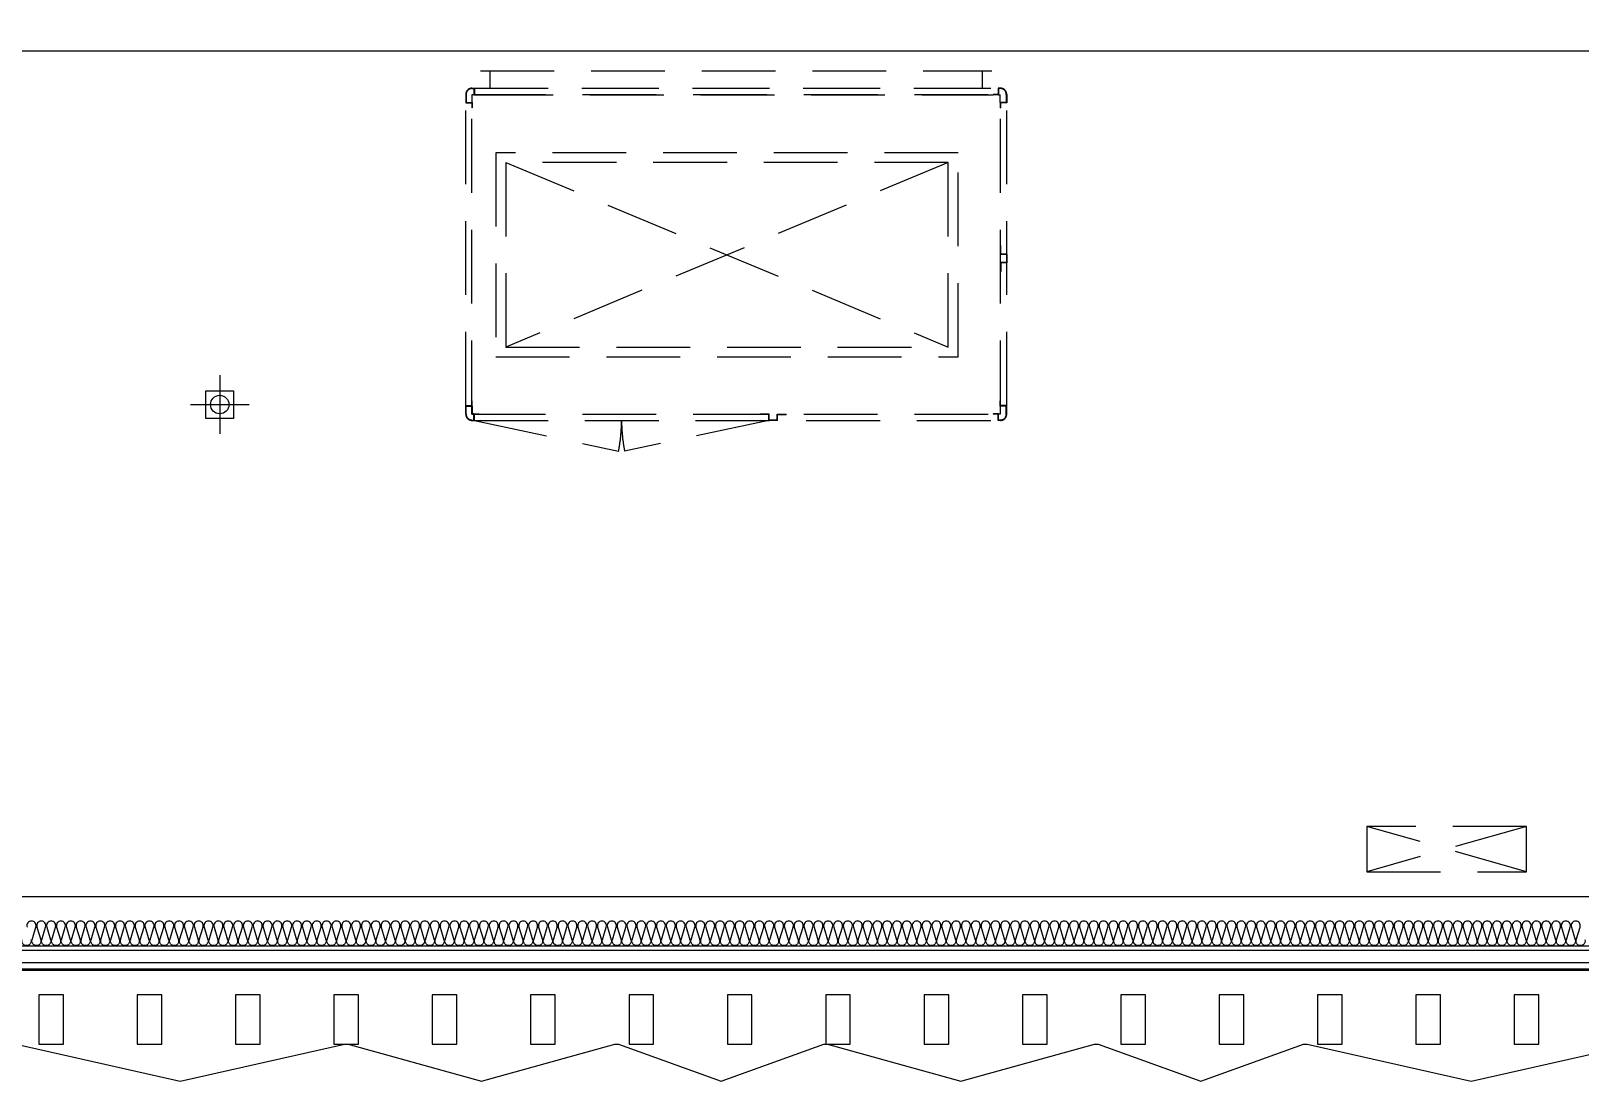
# Model space of a CAD drawing. Header units: millimetres. Extents: x -95754 to 177808, y 34455 to 149960.
# Drawn here: x 127872 to 134171, y 106755 to 111023 of the extents above; entities that cross this region are included whole.
import ezdxf

# ---------------------------------------------------------------- set-up
doc = ezdxf.new("R2010")
doc.units = ezdxf.units.MM
doc.header["$LTSCALE"] = 300
doc.linetypes.add('H1', pattern=[1.5, 1, -0.5])
for name, color, linetype in [('A-ELE-8', 8, 'Continuous'), ('A-ETC-기계', 253, 'H1'), ('A-ETC-소방', 8, 'H1'), ('A-LOUVER', 6, 'Continuous'), ('A-SYM', 7, 'Continuous'), ('A-WALL-D', 7, 'Continuous'), ('A-지붕바닥', 251, 'Continuous'), ('A-하지철물', 55, 'Continuous'), ('ISL', 251, 'Continuous'), ('복합판넬', 6, 'Continuous'), ('우수계획', 7, 'Continuous')]:
    doc.layers.add(name, color=color, linetype=linetype)
doc.layers.add('A-ETC-AREA', color=21, linetype='Continuous', plot=False)

# ---------------------------------------------------------------- blocks, each defined once
blk = doc.blocks.new('A$Cacae0627')
at = {"layer": '우수계획', "color": 1}
for p, q in [((0, 528), (0, -528)), ((-528, 0), (528, 0))]:
    blk.add_line(p, q, dxfattribs=at)
at = {"layer": '우수계획', "color": 6, "lineweight": -3}
blk.add_lwpolyline([(-250, 250), (250, 250), (250, -250), (-250, -250)], close=True, dxfattribs=at)
blk.add_circle((0, 0), 167, dxfattribs=at)
blk = doc.blocks.new('A$Cfdea7a82')
at = {"layer": 'A-SYM', "xscale": 0.2249999999999964, "yscale": 0.2249999999999964, "zscale": 0.2249999999999964}
blk.add_blockref('A$Cacae0627', (203.8, 118.8, 0), dxfattribs=at)
blk = doc.blocks.new('옥내소화전함(650X185)')
at = {"layer": 'A-ETC-소방'}
blk.add_lwpolyline([(185, 0), (185, 650), (0, 650), (0, 0)], close=True, dxfattribs=at)
for points in [[(185, 650), (0, 0)], [(0, 650), (185, 0)]]:
    blk.add_lwpolyline(points, dxfattribs=at)
blk = doc.blocks.new('A$C7EEB4B3A')
for p, q in [((36.2, 25), (0, 25)), ((0, 25), (0, 23.8)), ((35, 23.8), (0, 23.8)), ((35, 0), (35, 23.8)), ((35, 0), (70, 0)), ((36.2, 1.2), (36.2, 25)), ((36.2, 1.2), (68.8, 1.2)), ((68.8, 1.2), (68.8, 25)), ((68.8, 25), (105, 25)), ((70, 0), (70, 23.8)), ((70, 23.8), (105, 23.8)), ((105, 25), (105, 23.8))]:
    blk.add_line(p, q)
blk = doc.blocks.new('G$C50708EB4')
for p, q in [((-1040, 70), (1040, 70)), ((-1000, 0), (-1000, 70)), ((1000, 70), (1000, 0)), ((-1077.5, 0), (1002.5, 0)), ((-1075, 0), (-1065, 0)), ((-1065, 0), (-1065, -25)), ((-1065, 0), (1065, 0)), ((1075, 0), (1065, 0)), ((1065, 0), (1065, -25)), ((-1100, -25), (-1100, -60)), ((-1100, -60), (-1075, -60)), ((-1100, -1290.1), (-1100, -60)), ((-1098.4, -25), (-1098.4, -58.4)), ((-1098.4, -58.4), (-1073.4, -58.4)), ((-1075, -1.6), (-1066.6, -1.6)), ((-1075, -1325.1), (-1075, -25)), ((-1075, -25), (1075, -25)), ((-1075, -60), (-1075, -80)), ((-1073.4, -58.4), (-1073.4, -26.6)), ((-1066.6, -26.6), (-1073.4, -26.6)), ((-1073.4, -58.4), (-1073.4, -80)), ((-1066.6, -1.6), (-1066.6, -26.6)), ((-1066.6, -26.6), (-1045, -26.6)), ((-1065, -25), (-1045, -25)), ((-1045, -26.6), (-1045, -25)), ((-1045, -26.6), (1045, -26.6)), ((1065, -25), (1045, -25)), ((1045, -26.6), (1045, -25)), ((1066.6, -26.6), (1045, -26.6)), ((1075, -1.6), (1066.6, -1.6)), ((1066.6, -1.6), (1066.6, -26.6)), ((1066.6, -26.6), (1073.4, -26.6)), ((1073.4, -58.4), (1073.4, -26.6)), ((1098.4, -58.4), (1073.4, -58.4)), ((1073.4, -58.4), (1073.4, -80)), ((1075, -1325.1), (1075, -25)), ((1100, -60), (1075, -60)), ((1075, -60), (1075, -80)), ((1098.4, -25), (1098.4, -58.4)), ((1100, -25), (1100, -60)), ((1100, -1290.1), (1100, -60)), ((-1073.4, -80), (-1075, -80)), ((1073.4, -80), (1075, -80)), ((-977.5, -262.1), (-977.5, -1092.1)), ((902.5, -262.1), (-977.5, -262.1)), ((-937.5, -302.1), (-937.5, -1052.1)), ((-937.5, -302.1), (862.5, -1052.1)), ((862.5, -302.1), (-937.5, -1052.1)), ((862.5, -302.1), (-937.5, -302.1)), ((862.5, -1052.1), (862.5, -302.1)), ((902.5, -1092.1), (902.5, -262.1)), ((-937.5, -1052.1), (862.5, -1052.1)), ((-977.5, -1092.1), (902.5, -1092.1)), ((-1100, -1325.1), (-1100, -1290.1)), ((-1100, -1290.1), (-1075, -1290.1)), ((-1098.4, -1325.1), (-1098.4, -1291.7)), ((-1098.4, -1291.7), (-1073.4, -1291.7)), ((-1075, -1290.1), (-1075, -1270.1)), ((-1073.4, -1270.1), (-1075, -1270.1)), ((-1073.4, -1291.7), (-1073.4, -1270.1)), ((-1073.4, -1291.7), (-1073.4, -1323.5)), ((1073.4, -1291.7), (1073.4, -1270.1)), ((1073.4, -1270.1), (1075, -1270.1)), ((1098.4, -1291.7), (1073.4, -1291.7)), ((1073.4, -1291.7), (1073.4, -1323.5)), ((1075, -1290.1), (1075, -1270.1)), ((1100, -1290.1), (1075, -1290.1)), ((1098.4, -1325.1), (1098.4, -1291.7)), ((1100, -1325.1), (1100, -1290.1)), ((-1075, -1325.1), (1075, -1325.1)), ((-1075, -1348.5), (-1066.6, -1348.5)), ((-1075, -1350.1), (-1065, -1350.1)), ((-1066.6, -1323.5), (-1073.4, -1323.5)), ((-1066.6, -1348.5), (-1066.6, -1323.5)), ((-1066.6, -1323.5), (-1045, -1323.5)), ((-1065, -1350.1), (-1065, -1325.1)), ((-1065, -1325.1), (-1045, -1325.1)), ((-1065, -1350.1), (1065, -1350.1)), ((-1065, -1350.1), (-478.6, -1475.3)), ((-1045, -1323.5), (-1045, -1325.1)), ((132.5, -1350), (-453.9, -1475.2)), ((1066.6, -1323.5), (1045, -1323.5)), ((1045, -1323.5), (1045, -1325.1)), ((1065, -1325.1), (1045, -1325.1)), ((1065, -1350.1), (1065, -1325.1)), ((1075, -1350.1), (1065, -1350.1)), ((1066.6, -1348.5), (1066.6, -1323.5)), ((1066.6, -1323.5), (1073.4, -1323.5)), ((1075, -1348.5), (1066.6, -1348.5))]:
    blk.add_line(p, q)
for centre, radius, start, end in [((-1075, -25), 25, 90, 180), ((1075, -25), 25, 0, 90), ((-1075, -25), 23.4, 90, 180.00287), ((1075, -25), 23.4, 359.99713, 90), ((-1075, -1325.1), 25, 180, 270), ((-1075, -1325.1), 23.4, 179.99713, 270), ((-1108.2, -1350.1), 641.9, 348.75274, 0.00458), ((175.7, -1350), 641.9, 179.99542, 191.24726), ((1075, -1325.1), 25, 270, 0), ((1075, -1325.1), 23.4, 270, 0.00287)]:
    blk.add_arc(centre, radius, start, end)
at = {"xscale": -1, "rotation": 89.99999999999997}
blk.add_blockref('A$C7EEB4B3A', (1100, -639.9), dxfattribs=at)
at = {"xscale": -1}
blk.add_blockref('A$C7EEB4B3A', (202.5, -1350.1), dxfattribs=at)
blk = doc.blocks.new('6F_기계장비')
at = {"layer": 'A-ETC-기계'}
blk.add_blockref('G$C50708EB4', (38186, -37815), dxfattribs=at)

msp = doc.modelspace()

# ---------------------------------------------------------------- linework, layer by layer
at = {"layer": 'A-ELE-8', "elevation": 0}
msp.add_lwpolyline([(127811.1, 106905), (128478.6, 106755), (129146.1, 106905), (129146.1, 106905), (129161.1, 106905), (129161.1, 106905), (129703.6, 106755), (130246.1, 106905), (130246.1, 106905), (130261.1, 106905), (130261.1, 106905), (130678.6, 106755), (131096.1, 106905), (131096.1, 106905), (131111.1, 106905), (131111.1, 106905), (131653.6, 106755), (132196.1, 106905), (132196.1, 106905), (132211.1, 106905), (132211.1, 106905), (132628.6, 106755), (133046.1, 106905), (133046.1, 106905), (133061.1, 106905), (133061.1, 106905), (133728.6, 106755), (134396.1, 106905)], dxfattribs=at)
at = {"layer": 'A-ETC-AREA'}
msp.add_lwpolyline([(109303.6, 107505), (145803.6, 107505), (145803.6, 123005), (109303.6, 123005)], close=True, dxfattribs=at)
at = {"layer": 'A-LOUVER', "elevation": 0}
for points in [[(127903.6, 106905), (128003.6, 106905), (128003.6, 107105), (127903.6, 107105)], [(128303.6, 106905), (128403.6, 106905), (128403.6, 107105), (128303.6, 107105)], [(128703.6, 106905), (128803.6, 106905), (128803.6, 107105), (128703.6, 107105)], [(129103.6, 106905), (129203.6, 106905), (129203.6, 107105), (129103.6, 107105)], [(129503.6, 106905), (129603.6, 106905), (129603.6, 107105), (129503.6, 107105)], [(129903.6, 106905), (130003.6, 106905), (130003.6, 107105), (129903.6, 107105)], [(130303.6, 106905), (130403.6, 106905), (130403.6, 107105), (130303.6, 107105)], [(130703.6, 106905), (130803.6, 106905), (130803.6, 107105), (130703.6, 107105)], [(131103.6, 106905), (131203.6, 106905), (131203.6, 107105), (131103.6, 107105)], [(131503.6, 106905), (131603.6, 106905), (131603.6, 107105), (131503.6, 107105)], [(131903.6, 106905), (132003.6, 106905), (132003.6, 107105), (131903.6, 107105)], [(132303.6, 106905), (132403.6, 106905), (132403.6, 107105), (132303.6, 107105)], [(132703.6, 106905), (132803.6, 106905), (132803.6, 107105), (132703.6, 107105)], [(133103.6, 106905), (133203.6, 106905), (133203.6, 107105), (133103.6, 107105)], [(133503.6, 106905), (133603.6, 106905), (133603.6, 107105), (133503.6, 107105)], [(133903.6, 106905), (134003.6, 106905), (134003.6, 107105), (133903.6, 107105)]]:
    msp.add_lwpolyline(points, close=True, dxfattribs=at)
at = {"layer": 'A-WALL-D'}
msp.add_line((141303.6, 110940), (109403.6, 110940), dxfattribs=at)
at = {"layer": 'A-하지철물', "elevation": 0}
for points in [[(145953.6, 108745), (146173.6, 108745), (146173.6, 107235), (108983.6, 107235), (108983.6, 108345), (109203.6, 108345)], [(145953.6, 108695), (146123.6, 108695), (146123.6, 107285), (109033.6, 107285), (109033.6, 108310), (109203.6, 108310)]]:
    msp.add_lwpolyline(points, dxfattribs=at)
at = {"layer": 'ISL'}
msp.add_lwpolyline([(109103.6, 108345), (109103.6, 107305), (146053.6, 107305), (146053.6, 108745)], dxfattribs=at)
at = {"layer": 'ISL', "elevation": 0}
for points in [[(134191.2, 107329.3, -1.372593), (134155.9, 107329.3), (134171.2, 107380.8, 0.509267), (134153.6, 107405, 0.509267), (134135.9, 107380.8), (134151.2, 107329.3, -1.372593), (134115.9, 107329.3), (134131.2, 107380.8, 0.509267), (134113.6, 107405, 0.509267), (134095.9, 107380.8), (134111.2, 107329.3, -1.372593), (134075.9, 107329.3), (134091.2, 107380.8, 0.509267), (134073.6, 107405, 0.509267), (134055.9, 107380.8), (134071.2, 107329.3, -1.372593), (134035.9, 107329.3), (134051.2, 107380.8, 0.509267), (134033.6, 107405, 0.509267), (134015.9, 107380.8), (134031.2, 107329.3, -1.372593), (133995.9, 107329.3), (134011.2, 107380.8, 0.509267), (133993.6, 107405, 0.509267), (133975.9, 107380.8), (133991.2, 107329.3, -1.372593), (133955.9, 107329.3), (133971.2, 107380.8, 0.509267), (133953.6, 107405, 0.509267), (133935.9, 107380.8), (133951.2, 107329.3, -1.372593), (133915.9, 107329.3), (133931.2, 107380.8, 0.509267), (133913.6, 107405, 0.509267), (133895.9, 107380.8), (133911.2, 107329.3, -1.372593), (133875.9, 107329.3), (133891.2, 107380.8, 0.509267), (133873.6, 107405, 0.509267), (133855.9, 107380.8), (133871.2, 107329.3, -1.372593), (133835.9, 107329.3), (133851.2, 107380.8, 0.509267), (133833.6, 107405, 0.509267), (133815.9, 107380.8), (133831.2, 107329.3, -1.372593), (133795.9, 107329.3), (133811.2, 107380.8, 0.509267), (133793.6, 107405, 0.509267), (133775.9, 107380.8), (133791.2, 107329.3, -1.372593), (133755.9, 107329.3), (133771.2, 107380.8, 0.509267), (133753.6, 107405, 0.509267), (133735.9, 107380.8), (133751.2, 107329.3, -1.372593), (133715.9, 107329.3), (133731.2, 107380.8, 0.509267), (133713.6, 107405, 0.509267), (133695.9, 107380.8), (133711.2, 107329.3, -1.372593), (133675.9, 107329.3), (133691.2, 107380.8, 0.509267), (133673.6, 107405, 0.509267), (133655.9, 107380.8), (133671.2, 107329.3, -1.372593), (133635.9, 107329.3), (133651.2, 107380.8, 0.509267), (133633.6, 107405, 0.509267), (133615.9, 107380.8), (133631.2, 107329.3, -1.372593), (133595.9, 107329.3), (133611.2, 107380.8, 0.509267), (133593.6, 107405, 0.509267), (133575.9, 107380.8), (133591.2, 107329.3, -1.372593), (133555.9, 107329.3), (133571.2, 107380.8, 0.509267), (133553.6, 107405, 0.509267), (133535.9, 107380.8), (133551.2, 107329.3, -1.372593), (133515.9, 107329.3), (133531.2, 107380.8, 0.509267), (133513.6, 107405, 0.509267), (133495.9, 107380.8), (133511.2, 107329.3, -1.372593), (133475.9, 107329.3), (133491.2, 107380.8, 0.509267), (133473.6, 107405, 0.509267), (133455.9, 107380.8), (133471.2, 107329.3, -1.372593), (133435.9, 107329.3), (133451.2, 107380.8, 0.509267), (133433.6, 107405, 0.509267), (133415.9, 107380.8), (133431.2, 107329.3, -1.372593), (133395.9, 107329.3), (133411.2, 107380.8, 0.509267), (133393.6, 107405, 0.509267), (133375.9, 107380.8), (133391.2, 107329.3, -1.372593), (133355.9, 107329.3), (133371.2, 107380.8, 0.509267), (133353.6, 107405, 0.509267), (133335.9, 107380.8), (133351.2, 107329.3, -1.372593), (133315.9, 107329.3), (133331.2, 107380.8, 0.509267), (133313.6, 107405, 0.509267), (133295.9, 107380.8), (133311.2, 107329.3, -1.372593), (133275.9, 107329.3), (133291.2, 107380.8, 0.509267), (133273.6, 107405, 0.509267), (133255.9, 107380.8), (133271.2, 107329.3, -1.372593), (133235.9, 107329.3), (133251.2, 107380.8, 0.509267), (133233.6, 107405, 0.509267), (133215.9, 107380.8), (133231.2, 107329.3, -1.372593), (133195.9, 107329.3), (133211.2, 107380.8, 0.509267), (133193.6, 107405, 0.509267), (133175.9, 107380.8), (133191.2, 107329.3, -1.372593), (133155.9, 107329.3), (133171.2, 107380.8, 0.509267), (133153.6, 107405, 0.509267), (133135.9, 107380.8), (133151.2, 107329.3, -1.372593), (133115.9, 107329.3), (133131.2, 107380.8, 0.509267), (133113.6, 107405, 0.509267), (133095.9, 107380.8), (133111.2, 107329.3, -1.372593), (133075.9, 107329.3), (133091.2, 107380.8, 0.509267), (133073.6, 107405, 0.509267), (133055.9, 107380.8), (133071.2, 107329.3, -1.372593), (133035.9, 107329.3), (133051.2, 107380.8, 0.509267), (133033.6, 107405, 0.509267), (133015.9, 107380.8), (133031.2, 107329.3, -1.372593), (132995.9, 107329.3), (133011.2, 107380.8, 0.509267), (132993.6, 107405, 0.509267), (132975.9, 107380.8), (132991.2, 107329.3, -1.372593), (132955.9, 107329.3), (132971.2, 107380.8, 0.509267), (132953.6, 107405, 0.509267), (132935.9, 107380.8), (132951.2, 107329.3, -1.372593), (132915.9, 107329.3), (132931.2, 107380.8, 0.509267), (132913.6, 107405, 0.509267), (132895.9, 107380.8), (132911.2, 107329.3, -1.372593), (132875.9, 107329.3), (132891.2, 107380.8, 0.509267), (132873.6, 107405, 0.509267), (132855.9, 107380.8), (132871.2, 107329.3, -1.372593), (132835.9, 107329.3), (132851.2, 107380.8, 0.509267), (132833.6, 107405, 0.509267), (132815.9, 107380.8), (132831.2, 107329.3, -1.372593), (132795.9, 107329.3), (132811.2, 107380.8, 0.509267), (132793.6, 107405, 0.509267), (132775.9, 107380.8), (132791.2, 107329.3, -1.372593), (132755.9, 107329.3), (132771.2, 107380.8, 0.509267), (132753.6, 107405, 0.509267), (132735.9, 107380.8), (132751.2, 107329.3, -1.372593), (132715.9, 107329.3), (132731.2, 107380.8, 0.509267), (132713.6, 107405, 0.509267), (132695.9, 107380.8), (132711.2, 107329.3, -1.372593), (132675.9, 107329.3), (132691.2, 107380.8, 0.509267), (132673.6, 107405, 0.509267), (132655.9, 107380.8), (132671.2, 107329.3, -1.372593), (132635.9, 107329.3), (132651.2, 107380.8, 0.509267), (132633.6, 107405, 0.509267), (132615.9, 107380.8), (132631.2, 107329.3, -1.372593), (132595.9, 107329.3), (132611.2, 107380.8, 0.509267), (132593.6, 107405, 0.509267), (132575.9, 107380.8), (132591.2, 107329.3, -1.372593), (132555.9, 107329.3), (132571.2, 107380.8, 0.509267), (132553.6, 107405, 0.509267), (132535.9, 107380.8), (132551.2, 107329.3, -1.372593), (132515.9, 107329.3), (132531.2, 107380.8, 0.509267), (132513.6, 107405, 0.509267), (132495.9, 107380.8), (132511.2, 107329.3, -1.372593), (132475.9, 107329.3), (132491.2, 107380.8, 0.509267), (132473.6, 107405, 0.509267), (132455.9, 107380.8), (132471.2, 107329.3, -1.372593), (132435.9, 107329.3), (132451.2, 107380.8, 0.509267), (132433.6, 107405, 0.509267), (132415.9, 107380.8), (132431.2, 107329.3, -1.372593), (132395.9, 107329.3), (132411.2, 107380.8, 0.509267), (132393.6, 107405, 0.509267), (132375.9, 107380.8), (132391.2, 107329.3, -1.372593), (132355.9, 107329.3), (132371.2, 107380.8, 0.509267), (132353.6, 107405, 0.509267), (132335.9, 107380.8), (132351.2, 107329.3, -1.372593), (132315.9, 107329.3), (132331.2, 107380.8, 0.509267), (132313.6, 107405, 0.509267), (132295.9, 107380.8), (132311.2, 107329.3, -1.372593), (132275.9, 107329.3), (132291.2, 107380.8, 0.509267), (132273.6, 107405, 0.509267), (132255.9, 107380.8), (132271.2, 107329.3, -1.372593), (132235.9, 107329.3), (132251.2, 107380.8, 0.509267), (132233.6, 107405, 0.509267), (132215.9, 107380.8), (132231.2, 107329.3, -1.372593), (132195.9, 107329.3), (132211.2, 107380.8, 0.509267), (132193.6, 107405, 0.509267), (132175.9, 107380.8), (132191.2, 107329.3, -1.372593), (132155.9, 107329.3), (132171.2, 107380.8, 0.509267), (132153.6, 107405, 0.509267), (132135.9, 107380.8), (132151.2, 107329.3, -1.372593), (132115.9, 107329.3), (132131.2, 107380.8, 0.509267), (132113.6, 107405, 0.509267), (132095.9, 107380.8), (132111.2, 107329.3, -1.372593), (132075.9, 107329.3), (132091.2, 107380.8, 0.509267), (132073.6, 107405, 0.509267), (132055.9, 107380.8), (132071.2, 107329.3, -1.372593), (132035.9, 107329.3), (132051.2, 107380.8, 0.509267), (132033.6, 107405, 0.509267), (132015.9, 107380.8), (132031.2, 107329.3, -1.372593), (131995.9, 107329.3), (132011.2, 107380.8, 0.509267), (131993.6, 107405, 0.509267), (131975.9, 107380.8), (131991.2, 107329.3, -1.372593), (131955.9, 107329.3), (131971.2, 107380.8, 0.509267), (131953.6, 107405, 0.509267), (131935.9, 107380.8), (131951.2, 107329.3, -1.372593), (131915.9, 107329.3), (131931.2, 107380.8, 0.509267), (131913.6, 107405, 0.509267), (131895.9, 107380.8), (131911.2, 107329.3, -1.372593), (131875.9, 107329.3), (131891.2, 107380.8, 0.509267), (131873.6, 107405, 0.509267), (131855.9, 107380.8), (131871.2, 107329.3, -1.372593), (131835.9, 107329.3), (131851.2, 107380.8, 0.509267), (131833.6, 107405, 0.509267), (131815.9, 107380.8), (131831.2, 107329.3, -1.372593), (131795.9, 107329.3), (131811.2, 107380.8, 0.509267), (131793.6, 107405, 0.509267), (131775.9, 107380.8), (131791.2, 107329.3, -1.372593), (131755.9, 107329.3), (131771.2, 107380.8, 0.509267), (131753.6, 107405, 0.509267), (131735.9, 107380.8), (131751.2, 107329.3, -1.372593), (131715.9, 107329.3), (131731.2, 107380.8, 0.509267), (131713.6, 107405, 0.509267), (131695.9, 107380.8), (131711.2, 107329.3, -1.372593), (131675.9, 107329.3), (131691.2, 107380.8, 0.509267), (131673.6, 107405, 0.509267), (131655.9, 107380.8), (131671.2, 107329.3, -1.372593), (131635.9, 107329.3), (131651.2, 107380.8, 0.509267), (131633.6, 107405, 0.509267), (131615.9, 107380.8), (131631.2, 107329.3, -1.372593), (131595.9, 107329.3), (131611.2, 107380.8, 0.509267), (131593.6, 107405, 0.509267), (131575.9, 107380.8), (131591.2, 107329.3, -1.372593), (131555.9, 107329.3), (131571.2, 107380.8, 0.509267), (131553.6, 107405, 0.509267), (131535.9, 107380.8), (131551.2, 107329.3, -1.372593), (131515.9, 107329.3), (131531.2, 107380.8, 0.509267), (131513.6, 107405, 0.509267), (131495.9, 107380.8), (131511.2, 107329.3, -1.372593), (131475.9, 107329.3), (131491.2, 107380.8, 0.509267), (131473.6, 107405, 0.509267), (131455.9, 107380.8), (131471.2, 107329.3, -1.372593), (131435.9, 107329.3), (131451.2, 107380.8, 0.509267), (131433.6, 107405, 0.509267), (131415.9, 107380.8), (131431.2, 107329.3, -1.372593), (131395.9, 107329.3), (131411.2, 107380.8, 0.509267), (131393.6, 107405, 0.509267), (131375.9, 107380.8), (131391.2, 107329.3, -1.372593), (131355.9, 107329.3), (131371.2, 107380.8, 0.509267), (131353.6, 107405, 0.509267), (131335.9, 107380.8), (131351.2, 107329.3, -1.372593), (131315.9, 107329.3), (131331.2, 107380.8, 0.509267), (131313.6, 107405, 0.509267), (131295.9, 107380.8), (131311.2, 107329.3, -1.372593), (131275.9, 107329.3), (131291.2, 107380.8, 0.509267), (131273.6, 107405, 0.509267), (131255.9, 107380.8), (131271.2, 107329.3, -1.372593), (131235.9, 107329.3), (131251.2, 107380.8, 0.509267), (131233.6, 107405, 0.509267), (131215.9, 107380.8), (131231.2, 107329.3, -1.372593), (131195.9, 107329.3), (131211.2, 107380.8, 0.509267), (131193.6, 107405, 0.509267), (131175.9, 107380.8), (131191.2, 107329.3, -1.372593), (131155.9, 107329.3), (131171.2, 107380.8, 0.509267), (131153.6, 107405, 0.509267), (131135.9, 107380.8), (131151.2, 107329.3, -1.372593), (131115.9, 107329.3), (131131.2, 107380.8, 0.509267), (131113.6, 107405, 0.509267), (131095.9, 107380.8), (131111.2, 107329.3, -1.372593), (131075.9, 107329.3), (131091.2, 107380.8, 0.509267), (131073.6, 107405, 0.509267), (131055.9, 107380.8), (131071.2, 107329.3, -1.372593), (131035.9, 107329.3), (131051.2, 107380.8, 0.509267), (131033.6, 107405, 0.509267), (131015.9, 107380.8), (131031.2, 107329.3, -1.372593), (130995.9, 107329.3), (131011.2, 107380.8, 0.509267), (130993.6, 107405, 0.509267), (130975.9, 107380.8), (130991.2, 107329.3, -1.372593), (130955.9, 107329.3), (130971.2, 107380.8, 0.509267), (130953.6, 107405, 0.509267), (130935.9, 107380.8), (130951.2, 107329.3, -1.372593), (130915.9, 107329.3), (130931.2, 107380.8, 0.509267), (130913.6, 107405, 0.509267), (130895.9, 107380.8), (130911.2, 107329.3, -1.372593), (130875.9, 107329.3), (130891.2, 107380.8, 0.509267), (130873.6, 107405, 0.509267), (130855.9, 107380.8), (130871.2, 107329.3, -1.372593), (130835.9, 107329.3), (130851.2, 107380.8, 0.509267), (130833.6, 107405, 0.509267), (130815.9, 107380.8), (130831.2, 107329.3, -1.372593), (130795.9, 107329.3), (130811.2, 107380.8, 0.509267), (130793.6, 107405, 0.509267), (130775.9, 107380.8), (130791.2, 107329.3, -1.372593), (130755.9, 107329.3), (130771.2, 107380.8, 0.509267), (130753.6, 107405, 0.509267), (130735.9, 107380.8), (130751.2, 107329.3, -1.372593), (130715.9, 107329.3), (130731.2, 107380.8, 0.509267), (130713.6, 107405, 0.509267), (130695.9, 107380.8), (130711.2, 107329.3, -1.372593), (130675.9, 107329.3), (130691.2, 107380.8, 0.509267), (130673.6, 107405, 0.509267), (130655.9, 107380.8), (130671.2, 107329.3, -1.372593), (130635.9, 107329.3), (130651.2, 107380.8, 0.509267), (130633.6, 107405, 0.509267), (130615.9, 107380.8), (130631.2, 107329.3, -1.372593), (130595.9, 107329.3), (130611.2, 107380.8, 0.509267), (130593.6, 107405, 0.509267), (130575.9, 107380.8), (130591.2, 107329.3, -1.372593), (130555.9, 107329.3), (130571.2, 107380.8, 0.509267), (130553.6, 107405, 0.509267), (130535.9, 107380.8), (130551.2, 107329.3, -1.372593), (130515.9, 107329.3), (130531.2, 107380.8, 0.509267), (130513.6, 107405, 0.509267), (130495.9, 107380.8), (130511.2, 107329.3, -1.372593), (130475.9, 107329.3), (130491.2, 107380.8, 0.509267), (130473.6, 107405, 0.509267), (130455.9, 107380.8), (130471.2, 107329.3, -1.372593), (130435.9, 107329.3), (130451.2, 107380.8, 0.509267), (130433.6, 107405, 0.509267), (130415.9, 107380.8), (130431.2, 107329.3, -1.372593), (130395.9, 107329.3), (130411.2, 107380.8, 0.509267), (130393.6, 107405, 0.509267), (130375.9, 107380.8), (130391.2, 107329.3, -1.372593), (130355.9, 107329.3), (130371.2, 107380.8, 0.509267), (130353.6, 107405, 0.509267), (130335.9, 107380.8), (130351.2, 107329.3, -1.372593), (130315.9, 107329.3), (130331.2, 107380.8, 0.509267), (130313.6, 107405, 0.509267), (130295.9, 107380.8), (130311.2, 107329.3, -1.372593), (130275.9, 107329.3), (130291.2, 107380.8, 0.509267), (130273.6, 107405, 0.509267), (130255.9, 107380.8), (130271.2, 107329.3, -1.372593), (130235.9, 107329.3), (130251.2, 107380.8, 0.509267), (130233.6, 107405, 0.509267), (130215.9, 107380.8), (130231.2, 107329.3, -1.372593), (130195.9, 107329.3), (130211.2, 107380.8, 0.509267), (130193.6, 107405, 0.509267), (130175.9, 107380.8), (130191.2, 107329.3, -1.372593), (130155.9, 107329.3), (130171.2, 107380.8, 0.509267), (130153.6, 107405, 0.509267), (130135.9, 107380.8), (130151.2, 107329.3, -1.372593), (130115.9, 107329.3), (130131.2, 107380.8, 0.509267), (130113.6, 107405, 0.509267), (130095.9, 107380.8), (130111.2, 107329.3, -1.372593), (130075.9, 107329.3), (130091.2, 107380.8, 0.509267), (130073.6, 107405, 0.509267), (130055.9, 107380.8), (130071.2, 107329.3, -1.372593), (130035.9, 107329.3), (130051.2, 107380.8, 0.509267), (130033.6, 107405, 0.509267), (130015.9, 107380.8), (130031.2, 107329.3, -1.372593), (129995.9, 107329.3), (130011.2, 107380.8, 0.509267), (129993.6, 107405, 0.509267), (129975.9, 107380.8), (129991.2, 107329.3, -1.372593), (129955.9, 107329.3), (129971.2, 107380.8, 0.509267), (129953.6, 107405, 0.509267), (129935.9, 107380.8), (129951.2, 107329.3, -1.372593), (129915.9, 107329.3), (129931.2, 107380.8, 0.509267), (129913.6, 107405, 0.509267), (129895.9, 107380.8), (129911.2, 107329.3, -1.372593), (129875.9, 107329.3), (129891.2, 107380.8, 0.509267), (129873.6, 107405, 0.509267), (129855.9, 107380.8), (129871.2, 107329.3, -1.372593), (129835.9, 107329.3), (129851.2, 107380.8, 0.509267), (129833.6, 107405, 0.509267), (129815.9, 107380.8), (129831.2, 107329.3, -1.372593), (129795.9, 107329.3), (129811.2, 107380.8, 0.509267), (129793.6, 107405, 0.509267), (129775.9, 107380.8), (129791.2, 107329.3, -1.372593), (129755.9, 107329.3), (129771.2, 107380.8, 0.509267), (129753.6, 107405, 0.509267), (129735.9, 107380.8), (129751.2, 107329.3, -1.372593), (129715.9, 107329.3), (129731.2, 107380.8, 0.509267), (129713.6, 107405, 0.509267), (129695.9, 107380.8), (129711.2, 107329.3, -1.372593), (129675.9, 107329.3), (129691.2, 107380.8, 0.509267), (129673.6, 107405, 0.509267), (129655.9, 107380.8), (129671.2, 107329.3, -1.372593), (129635.9, 107329.3), (129651.2, 107380.8, 0.509267), (129633.6, 107405, 0.509267), (129615.9, 107380.8), (129631.2, 107329.3, -1.372593), (129595.9, 107329.3), (129611.2, 107380.8, 0.509267), (129593.6, 107405, 0.509267), (129575.9, 107380.8), (129591.2, 107329.3, -1.372593), (129555.9, 107329.3), (129571.2, 107380.8, 0.509267), (129553.6, 107405, 0.509267), (129535.9, 107380.8), (129551.2, 107329.3, -1.372593), (129515.9, 107329.3), (129531.2, 107380.8, 0.509267), (129513.6, 107405, 0.509267), (129495.9, 107380.8), (129511.2, 107329.3, -1.372593), (129475.9, 107329.3), (129491.2, 107380.8, 0.509267), (129473.6, 107405, 0.509267), (129455.9, 107380.8), (129471.2, 107329.3, -1.372593), (129435.9, 107329.3), (129451.2, 107380.8, 0.509267), (129433.6, 107405, 0.509267), (129415.9, 107380.8), (129431.2, 107329.3, -1.372593), (129395.9, 107329.3), (129411.2, 107380.8, 0.509267), (129393.6, 107405, 0.509267), (129375.9, 107380.8), (129391.2, 107329.3, -1.372593), (129355.9, 107329.3), (129371.2, 107380.8, 0.509267), (129353.6, 107405, 0.509267), (129335.9, 107380.8), (129351.2, 107329.3, -1.372593), (129315.9, 107329.3), (129331.2, 107380.8, 0.509267), (129313.6, 107405, 0.509267), (129295.9, 107380.8), (129311.2, 107329.3, -1.372593), (129275.9, 107329.3), (129291.2, 107380.8, 0.509267), (129273.6, 107405, 0.509267), (129255.9, 107380.8), (129271.2, 107329.3, -1.372593), (129235.9, 107329.3), (129251.2, 107380.8, 0.509267), (129233.6, 107405, 0.509267), (129215.9, 107380.8), (129231.2, 107329.3, -1.372593), (129195.9, 107329.3), (129211.2, 107380.8, 0.509267), (129193.6, 107405, 0.509267), (129175.9, 107380.8), (129191.2, 107329.3, -1.372593), (129155.9, 107329.3), (129171.2, 107380.8, 0.509267), (129153.6, 107405, 0.509267), (129135.9, 107380.8), (129151.2, 107329.3, -1.372593), (129115.9, 107329.3), (129131.2, 107380.8, 0.509267), (129113.6, 107405, 0.509267), (129095.9, 107380.8), (129111.2, 107329.3, -1.372593), (129075.9, 107329.3), (129091.2, 107380.8, 0.509267), (129073.6, 107405, 0.509267), (129055.9, 107380.8), (129071.2, 107329.3, -1.372593), (129035.9, 107329.3), (129051.2, 107380.8, 0.509267), (129033.6, 107405, 0.509267), (129015.9, 107380.8), (129031.2, 107329.3, -1.372593), (128995.9, 107329.3), (129011.2, 107380.8, 0.509267), (128993.6, 107405, 0.509267), (128975.9, 107380.8), (128991.2, 107329.3, -1.372593), (128955.9, 107329.3), (128971.2, 107380.8, 0.509267), (128953.6, 107405, 0.509267), (128935.9, 107380.8), (128951.2, 107329.3, -1.372593), (128915.9, 107329.3), (128931.2, 107380.8, 0.509267), (128913.6, 107405, 0.509267), (128895.9, 107380.8), (128911.2, 107329.3, -1.372593), (128875.9, 107329.3), (128891.2, 107380.8, 0.509267), (128873.6, 107405, 0.509267), (128855.9, 107380.8), (128871.2, 107329.3, -1.372593), (128835.9, 107329.3), (128851.2, 107380.8, 0.509267), (128833.6, 107405, 0.509267), (128815.9, 107380.8), (128831.2, 107329.3, -1.372593), (128795.9, 107329.3), (128811.2, 107380.8, 0.509267), (128793.6, 107405, 0.509267), (128775.9, 107380.8), (128791.2, 107329.3, -1.372593), (128755.9, 107329.3), (128771.2, 107380.8, 0.509267), (128753.6, 107405, 0.509267), (128735.9, 107380.8), (128751.2, 107329.3, -1.372593), (128715.9, 107329.3), (128731.2, 107380.8, 0.509267), (128713.6, 107405, 0.509267), (128695.9, 107380.8), (128711.2, 107329.3, -1.372593), (128675.9, 107329.3), (128691.2, 107380.8, 0.509267), (128673.6, 107405, 0.509267), (128655.9, 107380.8), (128671.2, 107329.3, -1.372593), (128635.9, 107329.3), (128651.2, 107380.8, 0.509267), (128633.6, 107405, 0.509267), (128615.9, 107380.8), (128631.2, 107329.3, -1.372593), (128595.9, 107329.3), (128611.2, 107380.8, 0.509267), (128593.6, 107405, 0.509267), (128575.9, 107380.8), (128591.2, 107329.3, -1.372593), (128555.9, 107329.3), (128571.2, 107380.8, 0.509267), (128553.6, 107405, 0.509267), (128535.9, 107380.8), (128551.2, 107329.3, -1.372593), (128515.9, 107329.3), (128531.2, 107380.8, 0.509267), (128513.6, 107405, 0.509267), (128495.9, 107380.8), (128511.2, 107329.3, -1.372593), (128475.9, 107329.3), (128491.2, 107380.8, 0.509267), (128473.6, 107405, 0.509267), (128455.9, 107380.8), (128471.2, 107329.3, -1.372593), (128435.9, 107329.3), (128451.2, 107380.8, 0.509267), (128433.6, 107405, 0.509267), (128415.9, 107380.8), (128431.2, 107329.3, -1.372593), (128395.9, 107329.3), (128411.2, 107380.8, 0.509267), (128393.6, 107405, 0.509267), (128375.9, 107380.8), (128391.2, 107329.3, -1.372593), (128355.9, 107329.3), (128371.2, 107380.8, 0.509267), (128353.6, 107405, 0.509267), (128335.9, 107380.8), (128351.2, 107329.3, -1.372593), (128315.9, 107329.3), (128331.2, 107380.8, 0.509267), (128313.6, 107405, 0.509267), (128295.9, 107380.8), (128311.2, 107329.3, -1.372593), (128275.9, 107329.3), (128291.2, 107380.8, 0.509267), (128273.6, 107405, 0.509267), (128255.9, 107380.8), (128271.2, 107329.3, -1.372593), (128235.9, 107329.3), (128251.2, 107380.8, 0.509267), (128233.6, 107405, 0.509267), (128215.9, 107380.8), (128231.2, 107329.3, -1.372593), (128195.9, 107329.3), (128211.2, 107380.8, 0.509267), (128193.6, 107405, 0.509267), (128175.9, 107380.8), (128191.2, 107329.3, -1.372593), (128155.9, 107329.3), (128171.2, 107380.8, 0.509267), (128153.6, 107405, 0.509267), (128135.9, 107380.8), (128151.2, 107329.3, -1.372593), (128115.9, 107329.3), (128131.2, 107380.8, 0.509267), (128113.6, 107405, 0.509267), (128095.9, 107380.8), (128111.2, 107329.3, -1.372593), (128075.9, 107329.3), (128091.2, 107380.8, 0.509267), (128073.6, 107405, 0.509267), (128055.9, 107380.8), (128071.2, 107329.3, -1.372593), (128035.9, 107329.3), (128051.2, 107380.8, 0.509267), (128033.6, 107405, 0.509267), (128015.9, 107380.8), (128031.2, 107329.3, -1.372593), (127995.9, 107329.3), (128011.2, 107380.8, 0.509267), (127993.6, 107405, 0.509267), (127975.9, 107380.8), (127991.2, 107329.3, -1.372593), (127955.9, 107329.3), (127971.2, 107380.8, 0.509267), (127953.6, 107405, 0.509267), (127935.9, 107380.8), (127951.2, 107329.3, -1.372593), (127915.9, 107329.3), (127931.2, 107380.8, 0.509267), (127913.6, 107405, 0.509267), (127895.9, 107380.8), (127911.2, 107329.3, -1.372593), (127875.9, 107329.3), (127891.2, 107380.8, 0.509267), (127873.6, 107405, 0.509267), (127855.9, 107380.8)], [(127871.2, 107329.3, -1.372593), (127835.9, 107329.3)]]:
    msp.add_lwpolyline(points, format="xyb", dxfattribs=at)
at = {"layer": '복합판넬', "elevation": 0}
for points in [[(109188.6, 108375), (108953.6, 108375), (108953.6, 107205), (146203.6, 107205), (146203.6, 108775), (145968.6, 108775)], [(145972.6, 108771), (146199.6, 108771), (146199.6, 107209), (108957.6, 107209), (108957.6, 108371), (109184.6, 108371)]]:
    msp.add_lwpolyline(points, dxfattribs=at)

# ---------------------------------------------------------------- block references
at = {"layer": 'A-ETC-기계'}
msp.add_blockref('6F_기계장비', (92553.6, 148605), dxfattribs=at)
at = {"layer": 'A-ETC-소방', "rotation": 269.9999999999999}
msp.add_blockref('옥내소화전함(650X185)', (133303.6, 107790), dxfattribs=at)
at = {"layer": 'A-지붕바닥'}
msp.add_blockref('A$Cfdea7a82', (128435.6, 109385.5, 0), dxfattribs=at)

doc.saveas('drawing.dxf')
